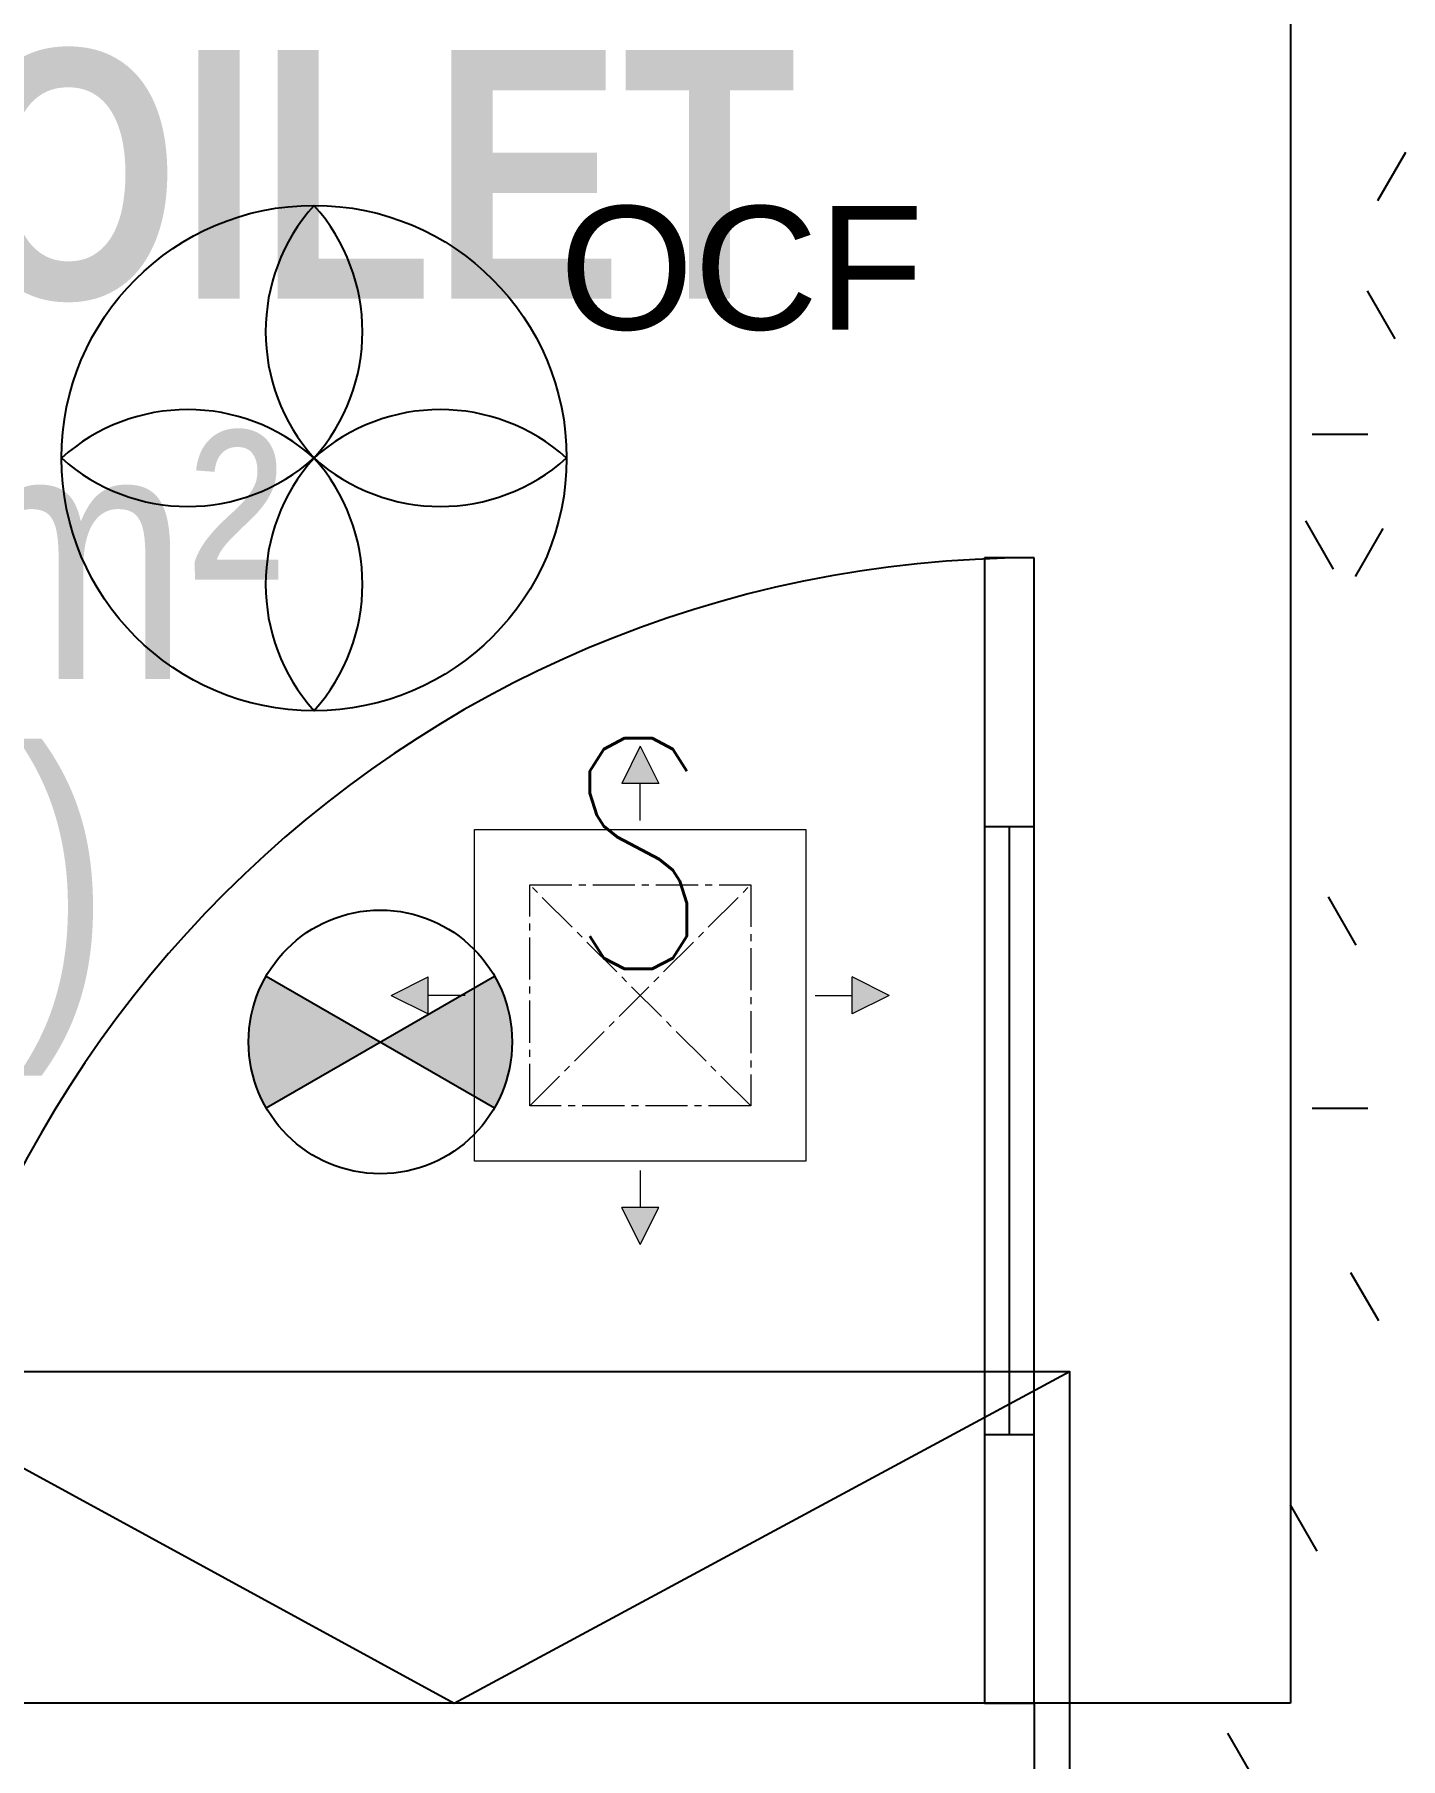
# Model space of a CAD drawing. Header units: millimetres. Extents: x -92759 to 184353, y -15225 to 86714.
# Drawn here: x -69720 to -68483, y 61591 to 63151 of the extents above; entities that cross this region are included whole.
import ezdxf

# ---------------------------------------------------------------- set-up
doc = ezdxf.new("R2010")
doc.units = ezdxf.units.MM
doc.linetypes.add('CENTER2', pattern=[28.575, 19.05, -3.175, 3.175, -3.175])
for name, color, linetype in [('0-1', 9, 'Continuous'), ('0-L21-Low Bay Light', 1, 'Continuous'), ('A-_DOOR----_E', 8, 'Continuous'), ('A-_ROOMNAME_A', 8, 'Continuous'), ('A-_WALL----_H-1', 9, 'Continuous'), ('A-_WALLPRTN_E', 8, 'Continuous'), ('E-FAN----E', 1, 'Continuous'), ('E-LIGHT----E', 1, 'Continuous'), ('M-ACMV_FCU', 5, 'Continuous')]:
    doc.layers.add(name, color=color, linetype=linetype)
doc.layers.add('M-ACMV_FAD', color=3, linetype='Continuous', lineweight=18)
doc.layers.add('M-ACMV_FAG', color=3, linetype='Continuous', lineweight=25)
doc.styles.add('Arial', font='arial.ttf')
doc.styles.add('Arial Narrow_2', font='ARIALN.TTF', dxfattribs={"height": 225})
doc.styles.add('Arial Narrow_B_1', font='ARIALNB.TTF', dxfattribs={"height": 300})
doc.styles.add('T3', font='simplex.shx', dxfattribs={"width": 0.7, "height": 300})
pattern_1 = [(0, (-11870.95, 40538.29), (609.6, 152.4), [50.292, -406.908, 50.292, -406.908, -2438.4]), (0, (-11870.95, 40538.29), (609.6, 152.4), [-914.4, 50.292, -864.108, 50.292, -406.908, -1066.8]), (0, (-11870.95, 40538.29), (609.6, 152.4), [-2286, 50.292, -254.508, 50.292, -711.708]), (120, (-11642.35, 40614.49), (-436.7823, 451.7291), [50.292, -406.908, 50.292, -406.908, -2438.4]), (120, (-11642.35, 40614.49), (-436.7823, 451.7291), [-914.4, 50.292, -864.108, 50.292, -406.908, -1066.8]), (120, (-11642.35, 40614.49), (-436.7823, 451.7291), [-2286, 50.292, -254.508, 50.292, -711.708]), (240, (-11566.15, 40919.29), (-172.8177, -604.1291), [50.292, -406.908, 50.292, -406.908, -2438.4]), (240, (-11566.15, 40919.29), (-172.8177, -604.1291), [-914.4, 50.292, -864.108, 50.292, -406.908, -1066.8]), (240, (-11566.15, 40919.29), (-172.8177, -604.1291), [-2286, 50.292, -254.508, 50.292, -711.708])]

# ---------------------------------------------------------------- blocks, each defined once
blk = doc.blocks.new('IDA - F - Single - Swing - FL - Bottom - 1100L X 2200H -TD-06-10179040-BLK8_RHH_1ST STOREY PLAN')
at = {"layer": 'A-_DOOR----_E'}
for p, q in [((518, 1111), (473, 1111)), ((473, 1111), (473, 75)), ((518, 75), (518, 1111)), ((473, 868), (518, 868)), ((495.5, 868), (495.5, 318)), ((473, 318), (518, 318)), ((-518, 75), (-550, 75)), ((-518, -75), (-518, 75)), ((473, 75), (518, 75)), ((550, 75), (518, 75)), ((518, 75), (518, -75)), ((-550, -75), (-518, -75)), ((518, -75), (550, -75))]:
    blk.add_line(p, q, dxfattribs=at)
blk.add_arc((518, 75), 1036, 90, 180, dxfattribs=at)
blk.add_arc((518, 75), 1036, 90, 180, dxfattribs=at)
blk = doc.blocks.new('255')
for p, q in [((16995.8, -25738.3), (16696, -26288.3)), ((16696, -26288.3), (16995.8, -26845.3))]:
    blk.add_line(p, q)
blk.add_lwpolyline([(16696, -25738.3), (16995.8, -25738.3), (16995.8, -26845.3), (16696, -26845.3)], close=True)
blk = doc.blocks.new('A$Cb2bf8f38')
at = {"layer": 'A-_WALL----_H-1'}
h = blk.add_hatch(dxfattribs=at)
h.set_pattern_fill('FP_1', color=256, style=0, pattern_type=2)
h.set_pattern_definition(pattern_1)
h.paths.add_polyline_path([(-25650, 29100), (-25500, 29100), (-25500, 31550), (-25650, 31550)])
h = blk.add_hatch(dxfattribs=at)
h.set_pattern_fill('FP_1', color=256, style=0, pattern_type=2)
h.set_pattern_definition(pattern_1)
h.paths.add_polyline_path([(-27500, 28950), (-26950, 28950), (-26950, 29100), (-27500, 29100), (-27500, 28981.6)])
h.paths.add_polyline_path([(-25850, 28950), (-24400, 28950), (-24400, 29100), (-25850, 29100), (-25850, 29025)])
h.paths.add_polyline_path([(-23300, 28950), (-23050, 28950), (-23050, 29100), (-23300, 29100), (-23300, 29025)])
at = {"layer": 'A-_WALLPRTN_E'}
for p, q in [((-25650, 31550), (-25650, 29100)), ((-25650, 29100), (-25850, 29100)), ((-25850, 29100), (-25850, 28950))]:
    blk.add_line(p, q, dxfattribs=at)
at = {"rotation": 89.99999999999997}
blk.add_blockref('255', (-52695.3, 12404), dxfattribs=at)
at = {"layer": 'A-_DOOR----_E'}
blk.add_blockref('IDA - F - Single - Swing - FL - Bottom - 1100L X 2200H -TD-06-10179040-BLK8_RHH_1ST STOREY PLAN', (-26400, 29025), dxfattribs=at)
at = {"layer": 'A-_ROOMNAME_A', "char_height": 225, "attachment_point": 1}
for s, insert, width, style in [('EAS M TOILET', (-27901.4, 30595.5), 2212.657, 'Arial Narrow_B_1'), ('5.63 m²', (-27434.9, 30251.4), 1082.278, 'Arial Narrow_2'), ('(MV)', (-27275.9, 29960.4), 697.468, 'Arial Narrow_2')]:
    blk.add_mtext(s, dxfattribs=dict(at, insert=insert, width=width, style=style))
blk = doc.blocks.new('OCF FAN')
at = {"layer": 'E-FAN----E', "color": 7}
blk.add_circle((0, 0), 228.6, dxfattribs=at)
for centre, start, end in [((127.1, 114.3), 138.0283, 221.9717), ((-127.1, 114.3), 318.0283, 41.9717), ((-114.3, -127.1), 48.0283, 131.9717), ((114.3, -127.1), 48.0283, 131.9717), ((-114.3, 127.1), 228.0283, 311.9717), ((127.1, -114.3), 138.0283, 221.9717), ((-127.1, -114.3), 318.0283, 41.9717), ((114.3, 127.1), 228.0283, 311.9717)]:
    blk.add_arc(centre, 170.9, start, end, dxfattribs=at)
at = {"layer": 'E-FAN----E', "color": 7, "style": 'Arial'}
blk.add_text('OCF', height=111.73, dxfattribs=at).set_placement((222.2, 116.2))
blk = doc.blocks.new('UFO S')
at = {"layer": 'E-LIGHT----E'}
h = blk.add_hatch(color=256, dxfattribs=at)
h.dxf.hatch_style = 1
h.paths.add_polyline_path([(-26, -15), (-173.5, 70.2, 0.131652), (-196.3, -15, 0.131652), (-173.5, -100.2)])
h = blk.add_hatch(color=256, dxfattribs=at)
h.dxf.hatch_style = 1
h.paths.add_polyline_path([(121.6, 70.2), (-26, -15), (121.6, -100.2, 0.131652), (144.4, -15, 0.131652)])
for p, q in [((-173.5, 70.2), (121.6, -100.2)), ((-173.5, -100.2), (121.6, 70.2))]:
    blk.add_line(p, q, dxfattribs=at)
blk.add_circle((-26, -15), 170.4, dxfattribs=at)
at = {"layer": 'E-LIGHT----E', "lineweight": 15, "style": 'T3', "width": 0.7}
blk.add_text('S', height=298.2, rotation=359.9998, dxfattribs=at).set_placement((218.2, 79.3))
blk = doc.blocks.new('EL_B8_L1_R4')
at = {"layer": '0-L21-Low Bay Light', "color": 7}
blk.add_blockref('OCF FAN', (-15740.8, -10332), dxfattribs=at)
at = {"layer": 'E-LIGHT----E', "xscale": 0.7, "yscale": 0.7, "zscale": 0.7}
blk.add_blockref('UFO S', (-15662.6, -10849.8), dxfattribs=at)
blk = doc.blocks.new('A$C93d871f8')
at = {"layer": 'M-ACMV_FAG', "lineweight": 5}
h = blk.add_hatch(color=3, dxfattribs=at)
h.dxf.hatch_style = 1
h.paths.add_polyline_path([(-8.38, 95.94), (8.38, 95.94), (0, 112.69)])
h = blk.add_hatch(color=3, dxfattribs=at)
h.dxf.hatch_style = 1
h.paths.add_polyline_path([(-112.69, 0), (-95.94, -8.38), (-95.94, 8.38)])
h = blk.add_hatch(color=3, dxfattribs=at)
h.dxf.hatch_style = 1
h.paths.add_polyline_path([(95.94, 8.38), (95.94, -8.38), (112.69, 0)])
h = blk.add_hatch(color=3, dxfattribs=at)
h.dxf.hatch_style = 1
h.paths.add_polyline_path([(0, -112.69), (8.38, -95.94), (-8.38, -95.94)])
at = {"layer": 'M-ACMV_FAD', "color": 3, "lineweight": 5}
blk.add_lwpolyline([(-75, 75), (75, 75), (75, -75), (-75, -75)], close=True, dxfattribs=at)
at = {"layer": 'M-ACMV_FAG', "color": 3, "lineweight": 5}
for p, q in [((0, 112.69), (-8.38, 95.94)), ((0, 112.69), (8.38, 95.94)), ((8.38, 95.94), (-8.38, 95.94)), ((0, 79.19), (0, 95.94)), ((-112.69, 0), (-95.94, 8.38)), ((-95.94, -8.38), (-95.94, 8.38)), ((95.94, -8.38), (95.94, 8.38)), ((112.69, 0), (95.94, 8.38)), ((-112.69, 0), (-95.94, -8.38)), ((-79.19, 0), (-95.94, 0)), ((79.19, 0), (95.94, 0)), ((112.69, 0), (95.94, -8.38)), ((0, -79.19), (0, -95.94)), ((8.38, -95.94), (-8.38, -95.94)), ((0, -112.69), (-8.38, -95.94)), ((0, -112.69), (8.38, -95.94))]:
    blk.add_line(p, q, dxfattribs=at)
at = {"layer": 'M-ACMV_FAG', "color": 3, "linetype": 'CENTER2', "lineweight": 5}
for p, q in [((-50, -50), (50, 50)), ((50, -50), (-50, 50))]:
    blk.add_line(p, q, dxfattribs=at)
blk.add_lwpolyline([(-50, 50), (50, 50), (50, -50), (-50, -50)], close=True, dxfattribs=at)
blk = doc.blocks.new('ACMV_B8L1_R9')
at = {"layer": 'M-ACMV_FAG', "lineweight": 5, "xscale": 1.999995, "yscale": 1.999995, "zscale": 1.999995}
blk.add_blockref('A$C93d871f8', (220631.5, -47673.2), dxfattribs=at)

msp = doc.modelspace()

# ---------------------------------------------------------------- block references
at = {"layer": '0-1'}
msp.add_blockref('A$Cb2bf8f38', (-42933, 32541.2), dxfattribs=at)

# ---------------------------------------------------------------- next in the draw order: block references
at = {"color": 0}
msp.add_blockref('EL_B8_L1_R4', (-53725.9, 73099.6), dxfattribs=at)

# ---------------------------------------------------------------- next in the draw order: block references
at = {"layer": 'M-ACMV_FCU', "color": 5}
msp.add_blockref('ACMV_B8L1_R9', (-289803, 109954.6), dxfattribs=at)

doc.saveas('drawing.dxf')
